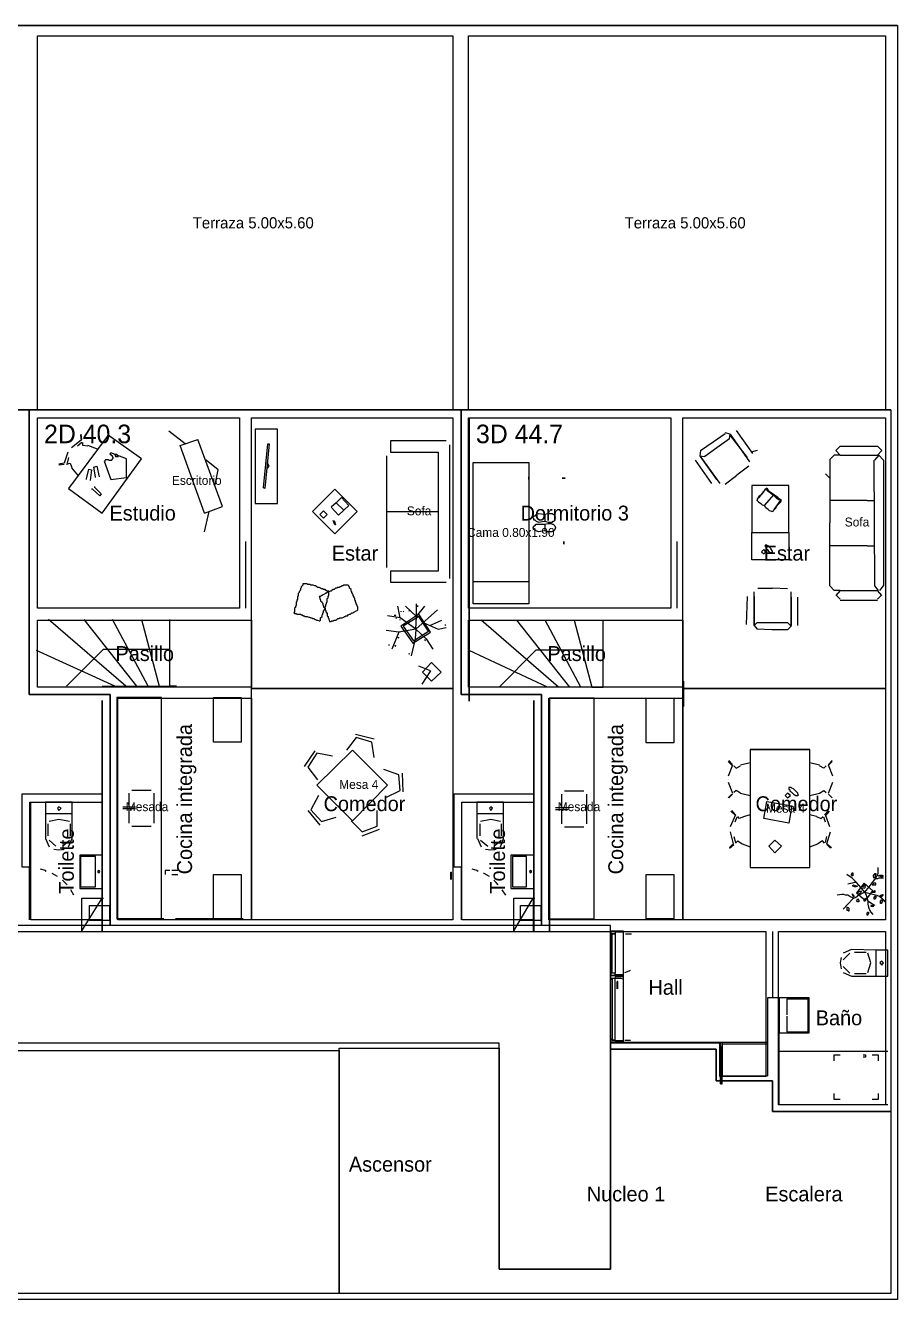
# Model space of a CAD drawing. Header units: metres. Extents: x 0 to 91.3, y 0 to 17.1.
# Drawn here: x 10.3 to 22.03, y 0 to 17.14 of the extents above; entities that cross this region are included whole.
import ezdxf

# ---------------------------------------------------------------- set-up
doc = ezdxf.new("R2010")
doc.units = ezdxf.units.M
for name, color, linetype in [('Trazo_Cotas', 9, 'Continuous'), ('Trazo_Entrada', 1, 'Continuous'), ('Trazo_Equipamiento', 8, 'Continuous'), ('Trazo_Estancias', 3, 'Continuous'), ('Trazo_Fachada', 30, 'Continuous'), ('Trazo_Medianeras', 8, 'Continuous'), ('Trazo_Nucleos', 252, 'Continuous'), ('Trazo_Pasillo', 9, 'Continuous'), ('Trazo_Patios', 3, 'Continuous'), ('Trazo_Puertas', 1, 'Continuous'), ('Trazo_Terreno', 7, 'Continuous'), ('Trazo_Unidad', 7, 'Continuous'), ('Trazo_Ventanas', 5, 'Continuous')]:
    doc.layers.add(name, color=color, linetype=linetype)

msp = doc.modelspace()

# ---------------------------------------------------------------- linework, layer by layer
at = {"layer": 'Trazo_Cotas'}
for points in [[(16.05, 17), (16.05, 11.97), (10.46, 11.97), (10.46, 17)], [(21.87, 17), (21.87, 11.97), (16.26, 11.97), (16.26, 17)]]:
    msp.add_lwpolyline(points, close=True, dxfattribs=at)
at = {"layer": 'Trazo_Entrada'}
for p, q in [((14.83, 5.03), (13.34, 5.03)), ((18.17, 4.94), (18.17, 3.45))]:
    msp.add_line(p, q, dxfattribs=at)
at = {"layer": 'Trazo_Equipamiento', "color": 8}
for p, q in [((16.27, 11.85), (16.27, 9.31)), ((16.27, 11.29), (16.27, 11.85)), ((11.65, 8.25), (10.61, 9.15)), ((11.8, 8.25), (11.09, 9.15)), ((11.95, 8.25), (11.47, 9.15)), ((12.24, 9.07), (12.24, 9.15)), ((12.24, 8.25), (12.24, 9.15)), ((16.27, 9.15), (16.27, 8.25)), ((17.47, 8.24), (16.43, 9.14)), ((17.62, 8.24), (16.91, 9.14)), ((17.77, 8.24), (17.29, 9.14)), ((18.07, 9.07), (18.07, 9.14)), ((18.07, 8.24), (18.07, 9.14)), ((12.24, 8.91), (12.24, 8.99)), ((18.07, 8.9), (18.07, 8.98)), ((11.35, 8.75), (10.85, 8.25)), ((11.35, 8.75), (12.24, 8.75)), ((11.68, 8.75), (11.96, 8.75)), ((12.24, 8.74), (12.24, 8.82)), ((18.07, 8.73), (18.07, 8.82)), ((11.5, 8.25), (10.45, 8.73)), ((12.24, 8.57), (12.24, 8.66)), ((17.32, 8.24), (16.27, 8.73)), ((17.17, 8.74), (16.67, 8.24)), ((17.17, 8.74), (18.07, 8.74)), ((17.5, 8.74), (17.78, 8.74)), ((18.07, 8.57), (18.07, 8.65)), ((12.24, 8.41), (12.24, 8.49)), ((18.07, 8.4), (18.07, 8.49)), ((19.15, 8.24), (19.15, 8.09)), ((17.35, 5.39), (17.35, 8.09)), ((19.15, 8.09), (19.15, 7.98)), ((11.69, 6.81), (11.69, 6.63)), ((11.99, 6.85), (11.73, 6.85)), ((12.03, 6.41), (12.03, 6.81)), ((17.51, 6.8), (17.51, 6.62)), ((17.81, 6.84), (17.55, 6.84)), ((17.85, 6.4), (17.85, 6.8)), ((10.57, 6.54), (10.93, 6.54)), ((11.61, 6.63), (11.78, 6.63)), ((11.78, 6.6), (11.61, 6.6)), ((11.69, 6.6), (11.69, 6.41)), ((16.37, 6.54), (16.73, 6.54)), ((17.43, 6.62), (17.6, 6.62)), ((17.6, 6.59), (17.43, 6.59)), ((17.51, 6.59), (17.51, 6.4)), ((10.6, 6.4), (10.6, 6.24)), ((10.75, 6.46), (10.62, 6.43)), ((10.89, 6.43), (10.75, 6.46)), ((10.9, 6.4), (10.9, 6.24)), ((11.73, 6.37), (11.99, 6.37)), ((16.41, 6.4), (16.41, 6.24)), ((16.56, 6.46), (16.42, 6.43)), ((16.69, 6.43), (16.56, 6.46)), ((16.7, 6.4), (16.7, 6.24)), ((17.55, 6.36), (17.81, 6.36)), ((10.57, 6.2), (10.62, 6.09)), ((10.62, 6.18), (10.71, 6.1)), ((10.8, 6.1), (10.89, 6.18)), ((10.88, 6.09), (10.93, 6.2)), ((16.38, 6.2), (16.43, 6.09)), ((16.42, 6.18), (16.52, 6.1)), ((16.6, 6.1), (16.7, 6.18)), ((16.69, 6.09), (16.73, 6.2)), ((10.68, 6.06), (10.75, 6.05)), ((10.75, 6.05), (10.82, 6.06)), ((16.49, 6.06), (16.56, 6.05)), ((16.56, 6.05), (16.63, 6.06)), ((12.35, 5.77), (12.27, 5.77)), ((12.27, 5.72), (12.35, 5.72)), ((16.03, 5.65), (16.03, 5.75)), ((10.95, 5.44), (10.91, 5.51)), ((16.76, 5.44), (16.71, 5.51)), ((11.06, 5.4), (11.35, 5.4)), ((11.06, 5.12), (11.06, 5.4)), ((11.06, 4.96), (11.33, 5.4)), ((16.87, 5.4), (17.15, 5.4)), ((16.87, 5.12), (16.87, 5.4)), ((16.87, 4.96), (17.13, 5.4)), ((17.35, 5.39), (17.35, 5.12)), ((12.16, 5.12), (11.53, 5.12)), ((13.23, 5.12), (12.32, 5.12)), ((18.37, 4.92), (18.45, 4.92)), ((21.41, 4.71), (21.3, 4.66)), ((21.39, 4.66), (21.3, 4.57)), ((21.61, 4.67), (21.45, 4.67)), ((21.67, 4.53), (21.63, 4.66)), ((21.74, 4.7), (21.74, 4.35)), ((21.27, 4.6), (21.26, 4.53)), ((21.26, 4.53), (21.27, 4.45)), ((21.3, 4.48), (21.39, 4.39)), ((21.63, 4.4), (21.67, 4.53)), ((21.3, 4.4), (21.41, 4.35)), ((21.61, 4.38), (21.45, 4.38)), ((18.26, 4.18), (18.26, 4.28)), ((18.18, 3.46), (19.67, 3.46)), ((18.36, 3.49), (18.44, 3.49)), ((19.65, 2.9), (19.67, 3.46)), ((19.67, 3.46), (20.28, 3.46)), ((19.67, 3.44), (20.28, 3.44)), ((20.44, 3.34), (21.9, 3.34)), ((21.18, 3.29), (21.26, 3.29)), ((21.18, 3.21), (21.18, 3.29))]:
    msp.add_line(p, q, dxfattribs=at)
at = {"layer": 'Trazo_Equipamiento', "color": 9}
for p, q in [((12.45, 11.51), (12.23, 11.68)), ((19.86, 11.69), (20.08, 11.38)), ((11.05, 11.56), (10.92, 11.46)), ((11.06, 11.53), (11, 11.48)), ((11.04, 11.63), (11.05, 11.56)), ((11.06, 11.57), (11.05, 11.64)), ((11.27, 11.44), (11.14, 11.49)), ((12.38, 11.49), (12.62, 11.57)), ((12.71, 10.58), (12.38, 11.49)), ((12.95, 10.67), (12.62, 11.57)), ((16.01, 9.7), (16.01, 11.5)), ((19.78, 11.64), (20.04, 11.27)), ((20.01, 11.33), (19.78, 11.63)), ((10.87, 11.4), (10.82, 11.25)), ((10.88, 11.33), (10.86, 11.25)), ((15.16, 9.85), (15.16, 11.35)), ((19.37, 11.35), (19.64, 10.98)), ((19.6, 11.03), (19.38, 11.34)), ((20.14, 11.42), (20.06, 11.4)), ((21.18, 11.36), (21.12, 11.3)), ((21.26, 11.36), (21.18, 11.36)), ((21.26, 11.48), (21.2, 11.42)), ((21.2, 11.42), (21.26, 11.36)), ((21.26, 11.48), (21.76, 11.48)), ((21.26, 11.36), (21.76, 11.36)), ((21.78, 11.36), (21.72, 11.29)), ((21.82, 11.42), (21.76, 11.48)), ((21.76, 11.36), (21.82, 11.42)), ((21.84, 11.29), (21.78, 11.36)), ((10.82, 11.25), (10.75, 11.24)), ((10.75, 11.23), (10.82, 11.24)), ((10.92, 11.19), (11.01, 11.08)), ((19.31, 11.29), (19.53, 10.98)), ((20.03, 11.21), (19.87, 11.09)), ((21.12, 11.3), (21.12, 10.45)), ((21.71, 11.29), (21.72, 9.6)), ((21.84, 11.29), (21.84, 9.6)), ((19.71, 10.97), (19.87, 11.09)), ((21.12, 11.05), (21.06, 11.11)), ((20.24, 10.68), (20.37, 10.83)), ((12.71, 10.58), (12.95, 10.67)), ((14.48, 10.72), (14.41, 10.66)), ((14.41, 10.66), (14.51, 10.55)), ((14.55, 10.79), (14.48, 10.72)), ((14.58, 10.62), (14.48, 10.72)), ((14.58, 10.62), (14.48, 10.72)), ((14.55, 10.79), (14.65, 10.68)), ((14.65, 10.68), (14.58, 10.62)), ((21.62, 10.75), (21.12, 10.75)), ((21.62, 10.75), (21.72, 10.75)), ((12.71, 10.33), (12.77, 10.6)), ((14.58, 10.62), (14.51, 10.55)), ((15.16, 10.6), (15.85, 10.6)), ((17.29, 10.47), (17.29, 10.56)), ((17.29, 10.34), (17.29, 10.43)), ((21.12, 9.6), (21.12, 10.45)), ((21.62, 10.14), (21.12, 10.14)), ((21.62, 10.14), (21.72, 10.14)), ((15.21, 9.65), (15.96, 9.65)), ((16.32, 9.66), (17.07, 9.66)), ((21.12, 9.6), (21.18, 9.54)), ((21.72, 9.6), (21.77, 9.54)), ((21.79, 9.54), (21.84, 9.6)), ((20, 9.08), (20.01, 9.46)), ((20.1, 9.07), (20.1, 9.52)), ((20.1, 9.46), (20.1, 9.08)), ((20.15, 9.57), (20.35, 9.57)), ((20.55, 9.56), (20.35, 9.57)), ((20.6, 9.06), (20.6, 9.52)), ((20.6, 9.45), (20.6, 9.07)), ((20.69, 9.07), (20.69, 9.45)), ((21.26, 9.54), (21.18, 9.54)), ((21.26, 9.54), (21.2, 9.47)), ((21.2, 9.48), (21.26, 9.42)), ((21.26, 9.54), (21.76, 9.54)), ((21.82, 9.47), (21.76, 9.54)), ((21.76, 9.42), (21.82, 9.48)), ((15.34, 9.17), (15.31, 9.33)), ((15.55, 9.02), (15.84, 9.28)), ((15.56, 9.19), (15.56, 9.36)), ((15.56, 9.19), (15.67, 9.33)), ((21.26, 9.41), (21.76, 9.41)), ((15.74, 9.07), (15.9, 9.14)), ((15.32, 8.98), (15.15, 9)), ((15.75, 8.46), (15.59, 8.52)), ((15.75, 8.46), (15.63, 8.28)), ((14.99, 7.54), (14.74, 7.6)), ((14.19, 7.38), (14.05, 7.17)), ((20.05, 7.4), (20.85, 7.4)), ((19.8, 7.19), (19.75, 7.24)), ((19.76, 7.25), (19.81, 7.2)), ((20.05, 7.22), (19.92, 7.19)), ((20.98, 7.19), (20.85, 7.22)), ((21.15, 7.25), (21.1, 7.2)), ((21.1, 7.19), (21.15, 7.24)), ((15.38, 6.83), (15.37, 7.08)), ((19.81, 7.19), (19.75, 7.04)), ((21.16, 7.04), (21.1, 7.19)), ((19.75, 6.96), (19.81, 6.81)), ((21.1, 6.81), (21.16, 6.96)), ((19.75, 6.75), (19.8, 6.8)), ((19.81, 6.8), (19.76, 6.75)), ((19.92, 6.81), (20.05, 6.78)), ((20.85, 6.78), (20.98, 6.81)), ((21.1, 6.8), (21.15, 6.75)), ((21.15, 6.75), (21.1, 6.8)), ((14.1, 6.58), (14.26, 6.38)), ((19.85, 6.52), (19.78, 6.36)), ((19.79, 6.57), (19.85, 6.51)), ((19.85, 6.52), (19.8, 6.58)), ((20.05, 6.52), (19.97, 6.5)), ((20.94, 6.5), (20.85, 6.52)), ((21.05, 6.52), (21.1, 6.58)), ((21.11, 6.57), (21.06, 6.51)), ((21.12, 6.36), (21.06, 6.52)), ((19.87, 6.49), (19.84, 6.42)), ((21.06, 6.42), (21.04, 6.49)), ((14.83, 6.24), (15.06, 6.33)), ((19.78, 6.29), (19.82, 6.13)), ((19.83, 6.23), (19.85, 6.15)), ((21.06, 6.15), (21.08, 6.23)), ((21.08, 6.13), (21.13, 6.29)), ((19.82, 6.13), (19.77, 6.08)), ((19.77, 6.07), (19.83, 6.12)), ((19.94, 6.13), (20.05, 6.09)), ((20.85, 6.09), (20.96, 6.13)), ((21.08, 6.13), (21.14, 6.08)), ((21.13, 6.07), (21.08, 6.12))]:
    msp.add_line(p, q, dxfattribs=at)
at = {"layer": 'Trazo_Equipamiento', "color": 8}
for points in [[(16.27, 9.14), (16.27, 9.3), (16.27, 11.85)], [(16.27, 9.14), (16.27, 11.85)], [(11.33, 8.06), (11.33, 4.96)], [(12.13, 8.1), (11.53, 8.1), (11.53, 5.12), (12.13, 5.12)], [(13.2, 7.5), (12.83, 7.5), (12.83, 8.1), (13.2, 8.1)], [(17.14, 8.06), (17.14, 4.96)], [(17.95, 8.09), (17.35, 8.09), (17.35, 5.12), (17.95, 5.12)], [(19.02, 7.49), (18.65, 7.49), (18.65, 8.09), (19.02, 8.09)], [(10.75, 6.63), (10.73, 6.61), (10.75, 6.58), (10.78, 6.61)], [(16.56, 6.63), (16.54, 6.61), (16.56, 6.58), (16.58, 6.61)], [(11.03, 5.53), (11.33, 5.53), (11.33, 5.98), (11.03, 5.98)], [(11.24, 5.96), (11.04, 5.96), (11.04, 5.55), (11.24, 5.55)], [(16.83, 5.53), (17.14, 5.53), (17.14, 5.98), (16.83, 5.98)], [(17.04, 5.96), (16.85, 5.96), (16.85, 5.55), (17.04, 5.55)], [(11.29, 5.74), (11.3, 5.76), (11.29, 5.77), (11.27, 5.76)], [(13.2, 5.12), (12.83, 5.12), (12.83, 5.72), (13.2, 5.72)], [(17.09, 5.74), (17.11, 5.76), (17.09, 5.77), (17.08, 5.76)], [(19.02, 5.12), (18.65, 5.12), (18.65, 5.72), (19.02, 5.72)], [(11.43, 5.1), (11.16, 5.1), (11.16, 5.3), (11.43, 5.3)], [(17.23, 5.1), (16.96, 5.1), (16.96, 5.3), (17.23, 5.3)], [(18.34, 4.36), (18.18, 4.36), (18.18, 4.96), (18.34, 4.96)], [(18.23, 4.39), (18.19, 4.39), (18.19, 4.92), (18.23, 4.92)], [(21.84, 4.53), (21.82, 4.55), (21.79, 4.53), (21.82, 4.5)], [(18.23, 4.32), (18.19, 4.32), (18.19, 3.49), (18.23, 3.49)], [(20.44, 3.59), (20.84, 3.59), (20.84, 4.06), (20.44, 4.06)], [(19.65, 3.46), (19.67, 3.46), (19.65, 2.9)], [(19.67, 3.46), (19.65, 2.9), (19.67, 2.9)]]:
    msp.add_lwpolyline(points, close=True, dxfattribs=at)
at = {"layer": 'Trazo_Equipamiento', "color": 9}
for points in [[(13.39, 10.71), (13.69, 10.71), (13.69, 11.71), (13.39, 11.71)], [(11.33, 10.58), (11.86, 11.31), (11.41, 11.63), (10.88, 10.91)], [(13.5, 10.92), (13.56, 11.51), (13.58, 11.51), (13.52, 10.91)], [(11.5, 11.37), (11.51, 11.34), (11.55, 11.34), (11.53, 11.37)], [(16.32, 11.26), (17.07, 11.26), (17.07, 9.36), (16.32, 9.36)], [(17.07, 11.03), (17.07, 11.07)], [(17.52, 11.05), (17.56, 11.05)], [(14.46, 10.3), (14.76, 10.6), (14.46, 10.9), (14.16, 10.6)], [(20.57, 10.95), (20.07, 10.95), (20.07, 10.32), (20.57, 10.32)], [(14.31, 10.51), (14.36, 10.56), (14.31, 10.61), (14.26, 10.56)], [(17.43, 10.52), (17.41, 10.56), (17.4, 10.56), (17.39, 10.57), (17.33, 10.57), (17.28, 10.56), (17.2, 10.57), (17.17, 10.56), (17.15, 10.54), (17.14, 10.54), (17.13, 10.52), (17.14, 10.49), (17.15, 10.49), (17.17, 10.47), (17.2, 10.46), (17.28, 10.47), (17.33, 10.46), (17.39, 10.46), (17.4, 10.47), (17.41, 10.47), (17.42, 10.49)], [(17.43, 10.38), (17.41, 10.34), (17.4, 10.34), (17.39, 10.33), (17.33, 10.33), (17.28, 10.34), (17.2, 10.33), (17.17, 10.34), (17.16, 10.35), (17.15, 10.35), (17.14, 10.36), (17.13, 10.38), (17.14, 10.41), (17.15, 10.41), (17.17, 10.43), (17.28, 10.43), (17.33, 10.44), (17.37, 10.44), (17.39, 10.43), (17.4, 10.43), (17.42, 10.41)], [(20.57, 9.95), (20.07, 9.95), (20.07, 10.32), (20.57, 10.32)], [(17.54, 10.2), (17.54, 10.16)], [(20.35, 10.05), (20.35, 10.07), (20.33, 10.09), (20.33, 10.1), (20.29, 10.14), (20.28, 10.14), (20.27, 10.15), (20.25, 10.15), (20.25, 10.13), (20.26, 10.12), (20.26, 10.11), (20.29, 10.08), (20.29, 10.07), (20.31, 10.06), (20.32, 10.05), (20.34, 10.05), (20.34, 10.04)], [(20.23, 10.03), (20.26, 10.06), (20.23, 10.09), (20.2, 10.06)], [(14.26, 9.13), (14.27, 9.14), (14.27, 9.17), (14.29, 9.19), (14.29, 9.21), (14.3, 9.22), (14.3, 9.23), (14.31, 9.25), (14.31, 9.26), (14.32, 9.28), (14.33, 9.29), (14.33, 9.32), (14.34, 9.33), (14.34, 9.35), (14.35, 9.36), (14.35, 9.37), (14.36, 9.39), (14.36, 9.43), (14.37, 9.44), (14.37, 9.46), (14.38, 9.47), (14.38, 9.53), (14.36, 9.53), (14.35, 9.54), (14.34, 9.54), (14.33, 9.55), (14.31, 9.55), (14.3, 9.56), (14.28, 9.56), (14.27, 9.57), (14.25, 9.58), (14.23, 9.58), (14.22, 9.59), (14.2, 9.6), (14.19, 9.6), (14.17, 9.61), (14.14, 9.61), (14.13, 9.62), (14.1, 9.62), (14.09, 9.63), (14.03, 9.63), (14.03, 9.61), (14.01, 9.59), (14.01, 9.58), (14, 9.56), (14, 9.55), (13.99, 9.53), (13.98, 9.52), (13.98, 9.51), (13.97, 9.5), (13.97, 9.47), (13.96, 9.45), (13.96, 9.42), (13.95, 9.41), (13.95, 9.39), (13.94, 9.38), (13.94, 9.34), (13.93, 9.32), (13.93, 9.31), (13.92, 9.3), (13.92, 9.25), (13.91, 9.24), (13.92, 9.23), (13.94, 9.23), (13.95, 9.22), (14, 9.22), (14.01, 9.21), (14.02, 9.21), (14.04, 9.2), (14.05, 9.2), (14.06, 9.19), (14.09, 9.19), (14.11, 9.18), (14.12, 9.18), (14.14, 9.17), (14.15, 9.17), (14.16, 9.16), (14.18, 9.16), (14.19, 9.15), (14.2, 9.15), (14.22, 9.14), (14.23, 9.14), (14.25, 9.13)], [(14.39, 9.12), (14.41, 9.12), (14.42, 9.13), (14.44, 9.13), (14.45, 9.14), (14.48, 9.14), (14.5, 9.16), (14.52, 9.16), (14.53, 9.17), (14.56, 9.17), (14.58, 9.18), (14.59, 9.19), (14.6, 9.19), (14.61, 9.2), (14.63, 9.2), (14.64, 9.21), (14.66, 9.22), (14.67, 9.22), (14.69, 9.24), (14.71, 9.24), (14.72, 9.25), (14.73, 9.25), (14.74, 9.26), (14.76, 9.27), (14.77, 9.28), (14.77, 9.32), (14.76, 9.33), (14.76, 9.34), (14.75, 9.36), (14.75, 9.37), (14.74, 9.39), (14.74, 9.4), (14.73, 9.41), (14.73, 9.43), (14.72, 9.44), (14.72, 9.45), (14.71, 9.47), (14.71, 9.48), (14.7, 9.5), (14.69, 9.51), (14.69, 9.52), (14.68, 9.53), (14.68, 9.55), (14.66, 9.57), (14.66, 9.58), (14.65, 9.6), (14.64, 9.61), (14.58, 9.61), (14.57, 9.6), (14.56, 9.6), (14.54, 9.59), (14.53, 9.59), (14.52, 9.58), (14.5, 9.58), (14.49, 9.57), (14.47, 9.57), (14.45, 9.55), (14.44, 9.55), (14.42, 9.54), (14.41, 9.53), (14.4, 9.53), (14.38, 9.52), (14.37, 9.52), (14.36, 9.51), (14.34, 9.5), (14.33, 9.5), (14.32, 9.49), (14.3, 9.48), (14.29, 9.47), (14.28, 9.47), (14.27, 9.46), (14.25, 9.46), (14.26, 9.44), (14.26, 9.43), (14.27, 9.41), (14.27, 9.4), (14.29, 9.38), (14.3, 9.36), (14.3, 9.35), (14.31, 9.33), (14.31, 9.32), (14.33, 9.3), (14.33, 9.28), (14.34, 9.27), (14.34, 9.25), (14.36, 9.23), (14.36, 9.2), (14.37, 9.19), (14.37, 9.17), (14.38, 9.16), (14.38, 9.15), (14.39, 9.13)], [(15.75, 8.98), (15.59, 9.22), (15.35, 9.06), (15.51, 8.83)], [(15.72, 8.99), (15.59, 9.19), (15.38, 9.06), (15.52, 8.86)], [(15.76, 8.32), (15.89, 8.44), (15.76, 8.57), (15.64, 8.44)], [(14.7, 6.44), (15.17, 6.92), (14.7, 7.39), (14.22, 6.92)], [(20.05, 5.81), (20.85, 5.81), (20.85, 7.4), (20.05, 7.4)], [(20.69, 6.78), (20.7, 6.79), (20.69, 6.8), (20.69, 6.81), (20.63, 6.87), (20.61, 6.88), (20.6, 6.89), (20.57, 6.89), (20.57, 6.86), (20.58, 6.86), (20.58, 6.84), (20.6, 6.83), (20.64, 6.79), (20.65, 6.79), (20.66, 6.78)], [(20.23, 6.47), (20.27, 6.7), (20.61, 6.64), (20.57, 6.41)], [(20.55, 6.81), (20.52, 6.78), (20.55, 6.75), (20.59, 6.78)], [(20.38, 6.18), (20.3, 6.1), (20.38, 6.01), (20.47, 6.1)], [(21.42, 5.7), (21.41, 5.71), (21.41, 5.72), (21.42, 5.73), (21.42, 5.74), (21.43, 5.74), (21.43, 5.7)], [(21.6, 5.37), (21.7, 5.5), (21.58, 5.6), (21.48, 5.47)], [(21.49, 5.39), (21.51, 5.37), (21.51, 5.35), (21.49, 5.35), (21.48, 5.37), (21.49, 5.38)], [(21.8, 5.43), (21.8, 5.44), (21.81, 5.44), (21.83, 5.45), (21.84, 5.44), (21.83, 5.44), (21.83, 5.43), (21.82, 5.42), (21.81, 5.42)], [(21.71, 5.29), (21.7, 5.3), (21.67, 5.3), (21.67, 5.29)]]:
    msp.add_lwpolyline(points, close=True, dxfattribs=at)
for points in [[(19.77, 11.58), (19.78, 11.64), (19.71, 11.66)], [(11.14, 11.48), (11.07, 11.49), (11.07, 11.53)], [(15.96, 11.55), (15.21, 11.55), (15.21, 11.4), (15.85, 11.4), (15.85, 9.8), (15.21, 9.8), (15.21, 9.65)], [(19.38, 11.42), (19.55, 11.54), (19.71, 11.65)], [(19.77, 11.58), (19.6, 11.46), (19.44, 11.34)], [(11.36, 11.28), (11.45, 11.03), (11.66, 11.06), (11.66, 11.31), (11.45, 11.39)], [(11.36, 11.27), (11.37, 11.28), (11.37, 11.29), (11.38, 11.3), (11.41, 11.3), (11.42, 11.29), (11.46, 11.29), (11.46, 11.3), (11.47, 11.3), (11.47, 11.31), (11.48, 11.32), (11.48, 11.33), (11.47, 11.34), (11.47, 11.35), (11.46, 11.35), (11.46, 11.36), (11.45, 11.36), (11.45, 11.37), (11.44, 11.37), (11.44, 11.38), (11.45, 11.38), (11.45, 11.39)], [(15.21, 11.4), (15.85, 11.4), (15.85, 9.8), (15.21, 9.8)], [(19.38, 11.42), (19.37, 11.35), (19.44, 11.34)], [(10.85, 11.24), (10.9, 11.25), (10.93, 11.18)], [(11.12, 11.03), (11.12, 11.04), (11.15, 11.17), (11.19, 11.16), (11.17, 11.02)], [(11.24, 11.06), (11.24, 11.07), (11.22, 11.2), (11.26, 11.21), (11.29, 11.07)], [(12.85, 10.96), (12.89, 11.16), (12.73, 11.29)], [(13.55, 11.18), (13.58, 11.21), (13.55, 11.26)], [(11.23, 10.94), (11.23, 10.93), (11.32, 10.84), (11.3, 10.81), (11.2, 10.9), (11.19, 10.9)], [(20.14, 10.75), (20.15, 10.78), (20.17, 10.79), (20.23, 10.87), (20.26, 10.9)], [(20.15, 10.77), (20.17, 10.81), (20.21, 10.84), (20.24, 10.88), (20.25, 10.9), (20.27, 10.92)], [(20.26, 10.9), (20.28, 10.88), (20.31, 10.86), (20.33, 10.84), (20.36, 10.82)], [(20.27, 10.92), (20.29, 10.89), (20.31, 10.87), (20.37, 10.83)], [(20.46, 10.75), (20.43, 10.76), (20.4, 10.78), (20.36, 10.82)], [(20.47, 10.75), (20.44, 10.77), (20.42, 10.79), (20.39, 10.81), (20.37, 10.83)], [(20.14, 10.75), (20.16, 10.73), (20.19, 10.71), (20.21, 10.69), (20.24, 10.68)], [(20.34, 10.6), (20.31, 10.61), (20.29, 10.63), (20.26, 10.65), (20.24, 10.68)], [(20.34, 10.6), (20.36, 10.61), (20.37, 10.63), (20.43, 10.71), (20.44, 10.73), (20.46, 10.75)], [(20.35, 10.6), (20.39, 10.64), (20.41, 10.68), (20.46, 10.73), (20.47, 10.75)], [(14.45, 10.48), (14.47, 10.42), (14.46, 10.42), (14.44, 10.48)], [(15.35, 9.26), (15.35, 9.26), (15.35, 9.25)], [(15.38, 9.26), (15.38, 9.26), (15.39, 9.25)], [(15.55, 9.02), (15.56, 9.19), (15.41, 9.33)], [(15.46, 9.27), (15.46, 9.26), (15.46, 9.27)], [(15.57, 9.33), (15.58, 9.33), (15.57, 9.33)], [(15.55, 9.02), (15.34, 9.17), (15.17, 9.2)], [(15.27, 9.2), (15.27, 9.21), (15.28, 9.2)], [(15.28, 9.17), (15.29, 9.16), (15.28, 9.17)], [(15.34, 9.14), (15.34, 9.14), (15.34, 9.15)], [(15.65, 9.11), (15.85, 9.02), (15.96, 9.04)], [(20.14, 9.11), (20.1, 9.07), (20.14, 9.02)], [(20.14, 9.11), (20.35, 9.11), (20.55, 9.11)], [(20.55, 9.01), (20.6, 9.06), (20.55, 9.11)], [(15.55, 9.02), (15.32, 8.98), (15.23, 8.75)], [(15.55, 9.02), (15.54, 8.89), (15.49, 8.66)], [(15.55, 9.02), (15.69, 8.89), (15.78, 8.75)], [(15.68, 8.96), (15.68, 8.97), (15.69, 8.96)], [(15.95, 9.07), (15.95, 9.08), (15.95, 9.08)], [(20.55, 9.01), (20.34, 9.01), (20.14, 9.02)], [(15.19, 8.8), (15.19, 8.81), (15.19, 8.81)], [(15.27, 8.8), (15.28, 8.79), (15.27, 8.8)], [(15.31, 8.91), (15.32, 8.9), (15.32, 8.91)], [(15.67, 8.87), (15.68, 8.86), (15.67, 8.88)], [(15.46, 8.68), (15.46, 8.69), (15.47, 8.68)], [(14.99, 7.29), (14.96, 7.5), (14.75, 7.56), (14.62, 7.39)], [(14.43, 7.31), (14.22, 7.35), (14.1, 7.16), (14.23, 6.99)], [(15.14, 6.75), (15.34, 6.85), (15.32, 7.06), (15.12, 7.13)], [(19.83, 7.18), (19.86, 7.15), (19.92, 7.18)], [(21.07, 7.18), (21.04, 7.15), (20.98, 7.18)], [(14.24, 6.78), (14.14, 6.59), (14.28, 6.43), (14.48, 6.49)], [(19.92, 6.81), (19.86, 6.85), (19.83, 6.82)], [(20.98, 6.81), (21.04, 6.85), (21.07, 6.82)], [(14.68, 6.44), (14.83, 6.29), (15.03, 6.37), (15.03, 6.58)], [(19.97, 6.5), (19.9, 6.47), (19.88, 6.5)], [(20.94, 6.5), (21, 6.47), (21.03, 6.5)], [(19.85, 6.14), (19.88, 6.17), (19.94, 6.13)], [(21.05, 6.14), (21.02, 6.17), (20.96, 6.13)], [(21.59, 5.48), (21.54, 5.54), (21.48, 5.61), (21.42, 5.67), (21.35, 5.72)], [(21.59, 5.48), (21.65, 5.55), (21.74, 5.67), (21.77, 5.73), (21.77, 5.81)], [(21.71, 5.67), (21.71, 5.69), (21.7, 5.7), (21.71, 5.71), (21.71, 5.72), (21.72, 5.72), (21.73, 5.73), (21.74, 5.73), (21.74, 5.72), (21.73, 5.7), (21.73, 5.68), (21.72, 5.67)], [(21.84, 5.67), (21.78, 5.67), (21.76, 5.66), (21.73, 5.66)], [(21.77, 5.7), (21.79, 5.71), (21.83, 5.71), (21.83, 5.7), (21.84, 5.7), (21.82, 5.68), (21.8, 5.69), (21.77, 5.7)], [(21.48, 5.61), (21.45, 5.61), (21.42, 5.6), (21.36, 5.59)], [(21.49, 5.56), (21.47, 5.55), (21.45, 5.55), (21.43, 5.56), (21.43, 5.57), (21.44, 5.58), (21.46, 5.57), (21.49, 5.56)], [(21.55, 5.49), (21.52, 5.49), (21.5, 5.48), (21.49, 5.48), (21.49, 5.47), (21.5, 5.46), (21.51, 5.46), (21.53, 5.47), (21.55, 5.49)], [(21.57, 5.53), (21.57, 5.56), (21.58, 5.57), (21.58, 5.58), (21.6, 5.58), (21.6, 5.57), (21.59, 5.55), (21.59, 5.54), (21.58, 5.53)], [(21.69, 5.58), (21.74, 5.58), (21.74, 5.6), (21.71, 5.6), (21.69, 5.58)], [(21.69, 5.48), (21.73, 5.48), (21.73, 5.5), (21.72, 5.5), (21.71, 5.49), (21.7, 5.49), (21.69, 5.48)], [(21.44, 5.4), (21.39, 5.42), (21.36, 5.44), (21.33, 5.44), (21.31, 5.45), (21.28, 5.45), (21.22, 5.44)], [(21.59, 5.48), (21.51, 5.44), (21.47, 5.41), (21.43, 5.39), (21.36, 5.32), (21.3, 5.25)], [(21.45, 5.42), (21.44, 5.43), (21.44, 5.44), (21.42, 5.46), (21.42, 5.45), (21.43, 5.43), (21.44, 5.42), (21.45, 5.42)], [(21.6, 5.4), (21.6, 5.37), (21.59, 5.36), (21.58, 5.36), (21.58, 5.38), (21.6, 5.4)], [(21.59, 5.48), (21.75, 5.44), (21.79, 5.42), (21.82, 5.4), (21.85, 5.37), (21.87, 5.34)], [(21.59, 5.48), (21.61, 5.44), (21.63, 5.36), (21.63, 5.32), (21.64, 5.28), (21.65, 5.25), (21.67, 5.21), (21.7, 5.18)], [(21.73, 5.3), (21.68, 5.33), (21.63, 5.36)], [(21.74, 5.42), (21.72, 5.42), (21.71, 5.41), (21.71, 5.39), (21.73, 5.39), (21.74, 5.4), (21.74, 5.41), (21.75, 5.42)], [(21.82, 5.38), (21.83, 5.37), (21.83, 5.35), (21.82, 5.35), (21.82, 5.34), (21.81, 5.33), (21.8, 5.33), (21.8, 5.36), (21.82, 5.38)], [(21.35, 5.28), (21.35, 5.24), (21.36, 5.24), (21.37, 5.23), (21.38, 5.23), (21.38, 5.26), (21.37, 5.27), (21.35, 5.28)], [(21.64, 5.21), (21.64, 5.19), (21.63, 5.18), (21.63, 5.17), (21.62, 5.17), (21.62, 5.2), (21.63, 5.21), (21.64, 5.21)]]:
    msp.add_lwpolyline(points, dxfattribs=at)
at = {"layer": 'Trazo_Equipamiento', "color": 8}
for points in [[(11.86, 9.15), (12.1, 8.25), (12.24, 8.25)], [(16.27, 9.14), (16.27, 8.05), (16.27, 8.64)], [(17.68, 9.14), (17.92, 8.24), (18.07, 8.24)], [(16.27, 8.64), (16.27, 8.05), (16.27, 8.24)], [(11.33, 8.25), (11.95, 8.25), (12.1, 8.25)], [(12.33, 8.25), (12.24, 8.25), (12.24, 8.32)], [(18.15, 8.24), (18.07, 8.24), (18.07, 8.32)], [(19.15, 8.32), (19.15, 8.24), (19.07, 8.24)], [(17.35, 5.12), (17.35, 4.96), (17.35, 8.08)], [(11.33, 6.8), (10.25, 6.8), (10.25, 5.82), (10.36, 5.82), (10.36, 6.69), (11.33, 6.69), (11.33, 5.4)], [(10.93, 6.2), (10.93, 6.69), (10.57, 6.69), (10.57, 6.2)], [(11.33, 6.7), (11.33, 6.7), (11.33, 4.96)], [(17.14, 6.8), (16.06, 6.8), (16.06, 5.82), (16.17, 5.82), (16.17, 6.69), (17.14, 6.69), (17.14, 5.4)], [(16.73, 6.2), (16.73, 6.69), (16.37, 6.69), (16.37, 6.2)], [(17.14, 6.7), (17.14, 6.7), (17.13, 4.96)], [(10.58, 5.76), (10.57, 5.77), (10.5, 5.79)], [(10.73, 5.69), (10.66, 5.73)], [(12.24, 5.77), (12.18, 5.77), (12.18, 5.72)], [(16.02, 5.65), (16.02, 5.75), (16.03, 5.75)], [(16.39, 5.76), (16.37, 5.77), (16.31, 5.79)], [(16.54, 5.69), (16.47, 5.73), (16.46, 5.73)], [(10.86, 5.58), (10.83, 5.61), (10.8, 5.64)], [(16.66, 5.58), (16.63, 5.61), (16.6, 5.64)], [(11.06, 4.96), (11.06, 4.96), (11.06, 5.4)], [(16.87, 4.96), (16.87, 4.96), (16.87, 5.4)], [(18.18, 4.96), (18.34, 4.96), (18.34, 4.94), (18.23, 4.94), (18.23, 4.92), (18.18, 4.92), (18.18, 4.9)], [(21.41, 4.35), (21.9, 4.35), (21.9, 4.7), (21.74, 4.7), (21.41, 4.71)], [(18.18, 4.36), (18.34, 4.36), (18.34, 4.37), (18.23, 4.37), (18.23, 4.39), (18.18, 4.39), (18.18, 4.41)], [(18.18, 4.36), (18.34, 4.36), (18.34, 3.46), (18.18, 3.46)], [(18.18, 4.36), (18.34, 4.36), (18.34, 4.34), (18.23, 4.34), (18.23, 4.32), (18.18, 4.32), (18.18, 4.3)], [(18.34, 4.31), (18.31, 4.32), (18.23, 4.32)], [(18.36, 4.4), (18.42, 4.42), (18.44, 4.43)], [(18.27, 4.18), (18.27, 4.28), (18.26, 4.28)], [(21.9, 2.62), (20.44, 2.62), (20.44, 4.06), (20.28, 4.06), (20.28, 3.01)], [(20.54, 3.81), (20.54, 3.6), (20.83, 3.6), (20.83, 4.04), (20.54, 4.04), (20.54, 3.83)], [(18.18, 3.46), (18.34, 3.46), (18.34, 3.48), (18.23, 3.48), (18.23, 3.49), (18.18, 3.49), (18.18, 3.51)], [(19.67, 3.46), (19.67, 3.01), (20.28, 3.01)], [(21.57, 3.29), (21.6, 3.29), (21.6, 3.26), (21.57, 3.26)], [(21.69, 3.29), (21.77, 3.29), (21.77, 3.21)], [(21.26, 2.69), (21.18, 2.69), (21.18, 2.77)], [(21.77, 2.77), (21.77, 2.69), (21.69, 2.69)]]:
    msp.add_lwpolyline(points, dxfattribs=at)
at = {"layer": 'Trazo_Estancias', "color": 150}
msp.add_lwpolyline([(13.18, 11.86), (13.18, 9.3), (10.46, 9.3), (10.46, 11.86)], close=True, dxfattribs=at)
at = {"layer": 'Trazo_Estancias', "color": 2}
for points in [[(16.05, 11.86), (16.05, 8.22), (13.34, 8.22), (13.34, 11.86)], [(21.87, 11.86), (21.87, 8.22), (19.14, 8.22), (19.14, 11.86)]]:
    msp.add_lwpolyline(points, close=True, dxfattribs=at)
at = {"layer": 'Trazo_Estancias', "color": 5}
msp.add_lwpolyline([(18.98, 11.86), (18.98, 9.3), (16.26, 9.3), (16.26, 11.86)], close=True, dxfattribs=at)
at = {"layer": 'Trazo_Estancias', "color": 8}
for points in [[(13.34, 9.14), (13.34, 8.24), (10.46, 8.24), (10.46, 9.14)], [(19.14, 9.14), (19.14, 8.24), (16.26, 8.24), (16.26, 9.14)], [(20.26, 4.95), (20.26, 3), (19.64, 3), (19.64, 3.45), (18.17, 3.45), (18.17, 4.95)]]:
    msp.add_lwpolyline(points, close=True, dxfattribs=at)
at = {"layer": 'Trazo_Estancias', "color": 30}
for points in [[(13.34, 8.09), (13.34, 5.11), (11.54, 5.11), (11.54, 8.09)], [(19.14, 8.09), (19.14, 5.11), (17.34, 5.11), (17.34, 8.09)]]:
    msp.add_lwpolyline(points, close=True, dxfattribs=at)
at = {"layer": 'Trazo_Estancias', "color": 40}
for points in [[(16.05, 8.22), (16.05, 5.11), (13.34, 5.11), (13.34, 8.22)], [(21.87, 8.22), (21.87, 5.11), (19.14, 5.11), (19.14, 8.22)]]:
    msp.add_lwpolyline(points, close=True, dxfattribs=at)
at = {"layer": 'Trazo_Estancias', "color": 4}
for points in [[(11.33, 6.69), (11.33, 5.11), (10.37, 5.11), (10.37, 6.69)], [(17.14, 6.69), (17.14, 5.11), (16.17, 5.11), (16.17, 6.69)], [(21.87, 4.95), (21.87, 2.62), (20.43, 2.62), (20.43, 4.95)]]:
    msp.add_lwpolyline(points, close=True, dxfattribs=at)
at = {"layer": 'Trazo_Fachada'}
for p, q in [((10.35, 11.97), (4.55, 11.97)), ((16.16, 11.97), (10.35, 11.97)), ((21.94, 11.97), (16.16, 11.97))]:
    msp.add_line(p, q, dxfattribs=at)
at = {"layer": 'Trazo_Medianeras'}
for p, q in [((22.03, 17.14), (0, 17.14)), ((22.03, 17.14), (22.03, 0)), ((21.94, 11.97), (21.94, 2.53)), ((22.03, 0), (0, 0))]:
    msp.add_line(p, q, dxfattribs=at)
at = {"layer": 'Trazo_Nucleos'}
msp.add_lwpolyline([(21.94, 2.53), (21.94, 0.08), (14.52, 0.08), (14.52, 3.38), (16.67, 3.38), (16.67, 0.41), (18.17, 0.41), (18.17, 3.37), (19.59, 3.37), (19.59, 2.94), (20.35, 2.94), (20.35, 2.53)], close=True, dxfattribs=at)
at = {"layer": 'Trazo_Pasillo'}
msp.add_lwpolyline([(18.17, 4.95), (18.17, 0.41), (16.67, 0.41), (16.67, 3.45), (4.73, 3.45), (4.73, 4.95)], close=True, dxfattribs=at)
at = {"layer": 'Trazo_Patios'}
msp.add_lwpolyline([(14.52, 3.35), (14.52, 0.08), (9.23, 0.08), (9.23, 3.35)], close=True, dxfattribs=at)
at = {"layer": 'Trazo_Puertas'}
for p, q in [((13.26, 10.2), (13.26, 9.3)), ((19.06, 10.2), (19.06, 9.3)), ((10.35, 5.81), (10.35, 5.11)), ((16.16, 5.81), (16.16, 5.11)), ((20.35, 4.95), (20.35, 4.06))]:
    msp.add_line(p, q, dxfattribs=at)
at = {"layer": 'Trazo_Terreno'}
msp.add_lwpolyline([(22.03, 17.14), (22.03, 0), (0, 0), (0, 17.14)], close=True, dxfattribs=at)
at = {"layer": 'Trazo_Unidad'}
for points in [[(10.35, 11.97), (10.35, 8.14), (11.44, 8.14), (11.44, 5.03), (5.65, 5.03), (5.65, 8.14), (4.55, 8.14), (4.55, 11.97)], [(16.16, 11.97), (16.16, 8.14), (17.24, 8.14), (17.24, 5.03), (11.44, 5.03), (11.44, 8.14), (10.35, 8.14), (10.35, 11.97)], [(21.94, 11.97), (21.94, 2.53), (20.35, 2.53), (20.35, 2.94), (19.59, 2.94), (19.59, 3.37), (18.17, 3.37), (18.17, 5.03), (17.24, 5.03), (17.24, 8.14), (16.16, 8.14), (16.16, 11.97)]]:
    msp.add_lwpolyline(points, close=True, dxfattribs=at)
at = {"layer": 'Trazo_Ventanas'}
for p, q in [((13.18, 11.97), (10.46, 11.97)), ((16.05, 11.97), (13.34, 11.97)), ((18.98, 11.97), (16.26, 11.97)), ((21.87, 11.97), (19.14, 11.97))]:
    msp.add_line(p, q, dxfattribs=at)

# ---------------------------------------------------------------- texts
at = {"layer": 'Trazo_Cotas'}
for p in [(12.55, 14.41), (18.36, 14.41)]:
    msp.add_text('Terraza 5.00x5.60', height=0.15, dxfattribs=at).set_placement(p)
at = {"layer": 'Trazo_Equipamiento', "color": 8}
for s, p in [('Escritorio', (12.27, 10.96)), ('Sofa', (15.43, 10.55)), ('Sofa', (21.32, 10.4)), ('Cama 0.80x1.90', (16.24, 10.26)), ('Mesa 4', (14.52, 6.87)), ('Mesada', (11.65, 6.57)), ('Mesada', (17.46, 6.57)), ('Mesa 4', (20.26, 6.55))]:
    msp.add_text(s, height=0.12, dxfattribs=at).set_placement(p)
at = {"layer": 'Trazo_Estancias', "color": 150}
msp.add_text('Estudio', height=0.2, dxfattribs=at).set_placement((11.43, 10.48))
at = {"layer": 'Trazo_Estancias', "color": 5}
msp.add_text('Dormitorio 3', height=0.2, dxfattribs=at).set_placement((16.96, 10.48))
at = {"layer": 'Trazo_Estancias', "color": 2}
for p in [(14.42, 9.94), (20.23, 9.94)]:
    msp.add_text('Estar', height=0.2, dxfattribs=at).set_placement(p)
at = {"layer": 'Trazo_Estancias', "color": 8}
for s, p in [('Pasillo', (11.51, 8.59)), ('Pasillo', (17.32, 8.59)), ('Hall', (18.68, 4.1))]:
    msp.add_text(s, height=0.2, dxfattribs=at).set_placement(p)
at = {"layer": 'Trazo_Estancias', "color": 30}
for p in [(12.54, 5.72), (18.34, 5.72)]:
    msp.add_text('Cocina integrada', height=0.2, rotation=90, dxfattribs=at).set_placement(p)
at = {"layer": 'Trazo_Estancias', "color": 40}
for p in [(14.31, 6.57), (20.12, 6.57)]:
    msp.add_text('Comedor', height=0.2, dxfattribs=at).set_placement(p)
at = {"layer": 'Trazo_Estancias', "color": 4}
for p in [(10.95, 5.46), (16.75, 5.46)]:
    msp.add_text('Toilette', height=0.2, rotation=90, dxfattribs=at).set_placement(p)
msp.add_text('Baño', height=0.2, dxfattribs=at).set_placement((20.93, 3.69))
at = {"layer": 'Trazo_Nucleos'}
for s, p in [('Ascensor', (14.65, 1.72)), ('Nucleo 1', (17.85, 1.32)), ('Escalera', (20.25, 1.32))]:
    msp.add_text(s, height=0.2, dxfattribs=at).set_placement(p)
at = {"layer": 'Trazo_Unidad'}
for s, p in [('2D 40.3', (10.55, 11.52)), ('3D 44.7', (16.36, 11.52))]:
    msp.add_text(s, height=0.25, dxfattribs=at).set_placement(p)

doc.saveas('drawing.dxf')
